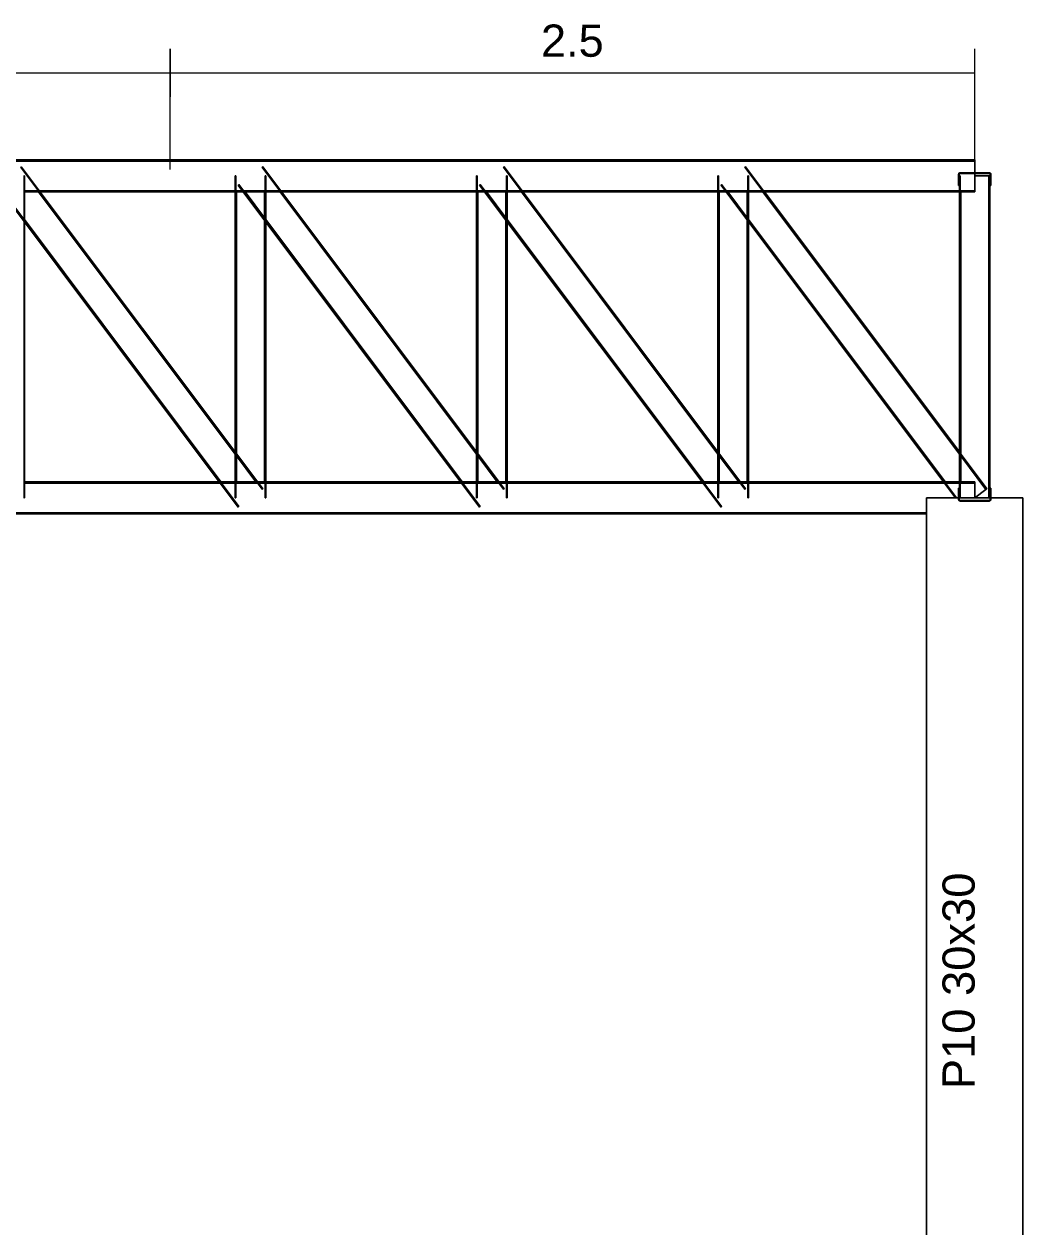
# Model space of a CAD drawing. Header units: millimetres. Extents: x 0 to 123, y 0 to 42.
# Drawn here: x 19.407 to 22.511, y 15.663 to 19.399 of the extents above; entities that cross this region are included whole.
import ezdxf
from ezdxf.enums import TextEntityAlignment as Align

# ---------------------------------------------------------------- set-up
doc = ezdxf.new("R2010")
doc.units = ezdxf.units.MM
for name, color, linetype, lineweight in [('BARRAS_DE_ACO', 7, 'Continuous', 0), ('BARRAS_DE_CONCRETO', 7, 'Continuous', 0), ('COTAS', 13, 'Continuous', 0), ('REFERENCIA_DAS_BARRAS', 2, 'Continuous', 0)]:
    doc.layers.add(name, color=color, linetype=linetype, lineweight=lineweight)
doc.styles.add('CYPETXT', font='arial.ttf', dxfattribs={"height": 0.2})

msp = doc.modelspace()

# ---------------------------------------------------------------- linework, layer by layer
at = {"layer": 'BARRAS_DE_ACO'}
for p, q in [((7.36097, 18.97752), (22.36097, 18.97752)), ((20.14737, 17.95482), (19.39737, 18.95482)), ((19.39897, 18.95602), (20.14897, 17.95602)), ((20.14737, 18.95482), (20.14897, 18.95602)), ((20.89737, 17.95482), (20.14737, 18.95482)), ((20.14737, 18.95482), (20.20235, 18.88152)), ((20.14897, 18.95602), (20.89897, 17.95602)), ((20.89737, 18.95482), (20.89897, 18.95602)), ((21.64737, 17.95482), (20.89737, 18.95482)), ((20.89897, 18.95602), (21.64897, 17.95602)), ((21.64737, 18.95482), (21.64897, 18.95602)), ((22.39737, 17.95482), (21.64737, 18.95482)), ((21.64737, 18.95482), (21.70509, 18.87786)), ((21.64897, 18.95602), (22.39897, 17.95602)), ((22.36097, 18.97752), (22.36097, 18.97722)), ((22.36097, 18.97722), (22.36097, 18.97635)), ((22.36097, 18.97635), (22.36097, 18.97505)), ((22.36097, 18.97505), (22.36097, 18.97537)), ((22.36097, 18.97505), (22.36097, 18.97352)), ((22.36097, 18.97352), (22.36097, 18.9373)), ((19.40647, 18.92752), (19.40847, 18.92752)), ((19.40847, 18.92752), (19.40847, 17.92752)), ((20.06347, 17.92752), (20.06347, 18.92752)), ((20.06347, 18.92752), (20.06547, 18.92752)), ((20.06547, 18.92752), (20.06547, 17.92752)), ((20.15647, 17.92752), (20.15647, 18.92752)), ((20.15647, 18.92752), (20.15847, 18.92752)), ((20.15847, 18.92752), (20.15847, 17.92752)), ((20.81347, 17.92752), (20.81347, 18.92752)), ((20.81347, 18.92752), (20.81547, 18.92752)), ((20.81547, 18.92752), (20.81547, 17.92752)), ((20.90647, 17.92752), (20.90647, 18.92752)), ((20.90647, 18.92752), (20.90847, 18.92752)), ((20.90847, 18.92752), (20.90847, 17.92752)), ((21.56347, 17.92752), (21.56347, 18.92752)), ((21.56347, 18.92752), (21.56547, 18.92752)), ((21.56547, 18.92752), (21.56547, 17.92752)), ((21.65647, 17.92752), (21.65647, 18.92752)), ((21.65647, 18.92752), (21.65847, 18.92752)), ((21.65847, 18.92752), (21.65847, 17.92752)), ((22.31097, 18.9333), (22.31128, 18.93483)), ((22.31128, 18.93483), (22.31097, 18.9333)), ((22.31097, 18.8973), (22.31097, 18.9333)), ((22.31128, 18.93483), (22.31214, 18.93613)), ((22.31214, 18.93613), (22.31128, 18.93483)), ((22.31214, 18.93613), (22.31344, 18.937)), ((22.31344, 18.937), (22.31214, 18.93613)), ((22.31313, 18.93407), (22.31297, 18.9333)), ((22.31297, 18.9333), (22.31297, 18.8973)), ((22.31297, 18.8973), (22.31297, 18.9333)), ((22.31356, 18.93472), (22.31313, 18.93407)), ((22.31313, 18.93407), (22.31356, 18.93472)), ((22.31344, 18.937), (22.31497, 18.9373)), ((22.31497, 18.9373), (22.31344, 18.937)), ((22.31344, 18.937), (22.31497, 18.9373)), ((22.31347, 17.92752), (22.31347, 18.92752)), ((22.31347, 18.92752), (22.31547, 18.92752)), ((22.31421, 18.93515), (22.31356, 18.93472)), ((22.31356, 18.93472), (22.31421, 18.93515)), ((22.31497, 18.9353), (22.31421, 18.93515)), ((22.31421, 18.93515), (22.31497, 18.9353)), ((22.31497, 18.9373), (22.40697, 18.9373)), ((22.40697, 18.9373), (22.31497, 18.9373)), ((22.40697, 18.9353), (22.31497, 18.9353)), ((22.31547, 18.92752), (22.31547, 17.92752)), ((22.40697, 18.9373), (22.36097, 18.9373)), ((22.36097, 18.9373), (22.40697, 18.9373)), ((22.36097, 18.88152), (22.36097, 18.9353)), ((22.36097, 18.9353), (22.36097, 18.88152)), ((22.36097, 18.88152), (22.36097, 18.9353)), ((22.40447, 18.92752), (22.36097, 18.92752)), ((22.36097, 18.92752), (22.40447, 18.92752)), ((22.36097, 18.92752), (22.40447, 18.92752)), ((22.36097, 18.92752), (22.40447, 18.92752)), ((22.36097, 18.92752), (22.40447, 18.92752)), ((22.36097, 18.92752), (22.40447, 18.92752)), ((22.40647, 17.92752), (22.40647, 18.92752)), ((22.4085, 18.937), (22.40697, 18.9373)), ((22.40697, 18.9373), (22.4085, 18.937)), ((22.40774, 18.93515), (22.40697, 18.9353)), ((22.40697, 18.9353), (22.40774, 18.93515)), ((22.40839, 18.93472), (22.40774, 18.93515)), ((22.40847, 18.92752), (22.40817, 18.92752)), ((22.40882, 18.93407), (22.40839, 18.93472)), ((22.40847, 17.92752), (22.40847, 18.92752)), ((22.4098, 18.93613), (22.4085, 18.937)), ((22.4085, 18.937), (22.4098, 18.93613)), ((22.40897, 18.9333), (22.40882, 18.93407)), ((22.40882, 18.93407), (22.40897, 18.9333)), ((22.40897, 18.8973), (22.40897, 18.9333)), ((22.41067, 18.93483), (22.4098, 18.93613)), ((22.4098, 18.93613), (22.41067, 18.93483)), ((22.41067, 18.93483), (22.41097, 18.9333)), ((22.41097, 18.8973), (22.41097, 18.9333)), ((20.07297, 17.89902), (19.32297, 18.89902)), ((19.32457, 18.90022), (20.07457, 17.90022)), ((19.40847, 18.88152), (19.45235, 18.88152)), ((19.45235, 18.88152), (19.40847, 18.88152)), ((19.40847, 18.87999), (19.4535, 18.87999)), ((19.4535, 18.87999), (19.40847, 18.87999)), ((19.40847, 18.87869), (19.45447, 18.87869)), ((19.45447, 18.87869), (19.40847, 18.87869)), ((19.40847, 18.87782), (19.45512, 18.87782)), ((19.45512, 18.87782), (19.40847, 18.87782)), ((19.40847, 18.87752), (19.45535, 18.87752)), ((19.45535, 18.87752), (19.40847, 18.87752)), ((20.06347, 18.06335), (19.45285, 18.87752)), ((19.45285, 18.87752), (20.06347, 18.06335)), ((19.4535, 18.87999), (19.45447, 18.87869)), ((20.06347, 18.06463), (19.4538, 18.87752)), ((19.4538, 18.87752), (20.06347, 18.06463)), ((20.06347, 18.06571), (19.45462, 18.87752)), ((19.45462, 18.87752), (20.06347, 18.06571)), ((19.45485, 18.88152), (20.06347, 18.88152)), ((20.06347, 18.88152), (19.45485, 18.88152)), ((20.06347, 18.06643), (19.45516, 18.87752)), ((19.45516, 18.87752), (20.06347, 18.06643)), ((19.4553, 18.87758), (19.45535, 18.87752)), ((19.456, 18.87999), (20.06347, 18.87999)), ((20.06347, 18.87999), (19.456, 18.87999)), ((19.45697, 18.87869), (20.06347, 18.87869)), ((20.06347, 18.87869), (19.45697, 18.87869)), ((19.45762, 18.87782), (20.06347, 18.87782)), ((20.06347, 18.87782), (19.45762, 18.87782)), ((19.45785, 18.87752), (20.06347, 18.87752)), ((20.06347, 18.87752), (19.45785, 18.87752)), ((20.06347, 18.07002), (19.45785, 18.87752)), ((20.06547, 18.88152), (20.0861, 18.88152)), ((20.0861, 18.88152), (20.06547, 18.88152)), ((20.06547, 18.87999), (20.08725, 18.87999)), ((20.08725, 18.87999), (20.06547, 18.87999)), ((20.06547, 18.87869), (20.08822, 18.87869)), ((20.08822, 18.87869), (20.06547, 18.87869)), ((20.06547, 18.87782), (20.08887, 18.87782)), ((20.08887, 18.87782), (20.06547, 18.87782)), ((20.06547, 18.87752), (20.0891, 18.87752)), ((20.0891, 18.87752), (20.06547, 18.87752)), ((20.06563, 18.06715), (20.06563, 18.87752)), ((20.06563, 18.87752), (20.06563, 18.06715)), ((20.06606, 18.06657), (20.06606, 18.87752)), ((20.06606, 18.87752), (20.06606, 18.06657)), ((20.06671, 18.06571), (20.06671, 18.87752)), ((20.06671, 18.87752), (20.06671, 18.06571)), ((20.06747, 18.06469), (20.06747, 18.87752)), ((20.06747, 18.87752), (20.06747, 18.06469)), ((20.07297, 18.89902), (20.07457, 18.90022)), ((20.82297, 17.89902), (20.07297, 18.89902)), ((20.07297, 18.89902), (20.07559, 18.89554)), ((20.07457, 18.90022), (20.82457, 17.90022)), ((20.0886, 18.88152), (20.15647, 18.88152)), ((20.15647, 18.88152), (20.0886, 18.88152)), ((20.08906, 18.87757), (20.0891, 18.87752)), ((20.08975, 18.87999), (20.15647, 18.87999)), ((20.15647, 18.87999), (20.08975, 18.87999)), ((20.09072, 18.87869), (20.15647, 18.87869)), ((20.15647, 18.87869), (20.09072, 18.87869)), ((20.09137, 18.87782), (20.15647, 18.87782)), ((20.15647, 18.87782), (20.09137, 18.87782)), ((20.0916, 18.87752), (20.15647, 18.87752)), ((20.15647, 18.87752), (20.0916, 18.87752)), ((20.15632, 18.79148), (20.09179, 18.87752)), ((20.09179, 18.87752), (20.15632, 18.79148)), ((20.15589, 18.79278), (20.09233, 18.87752)), ((20.09233, 18.87752), (20.15589, 18.79278)), ((20.15524, 18.79472), (20.09314, 18.87752)), ((20.09314, 18.87752), (20.15524, 18.79472)), ((20.15447, 18.79702), (20.0941, 18.87752)), ((20.0941, 18.87752), (20.15447, 18.79702)), ((20.15447, 18.79702), (20.15447, 18.87752)), ((20.15447, 18.87752), (20.15447, 18.79702)), ((20.15524, 18.79472), (20.15524, 18.87752)), ((20.15524, 18.87752), (20.15524, 18.79472)), ((20.15589, 18.79278), (20.15589, 18.87752)), ((20.15589, 18.87752), (20.15589, 18.79278)), ((20.15632, 18.79148), (20.15632, 18.87752)), ((20.15632, 18.87752), (20.15632, 18.79148)), ((20.15847, 18.88152), (20.20235, 18.88152)), ((20.20235, 18.88152), (20.15847, 18.88152)), ((20.15847, 18.87999), (20.2035, 18.87999)), ((20.2035, 18.87999), (20.15847, 18.87999)), ((20.15847, 18.87869), (20.20447, 18.87869)), ((20.20447, 18.87869), (20.15847, 18.87869)), ((20.15847, 18.87782), (20.20512, 18.87782)), ((20.20512, 18.87782), (20.15847, 18.87782)), ((20.15847, 18.87752), (20.20535, 18.87752)), ((20.20535, 18.87752), (20.15847, 18.87752)), ((20.81347, 18.06335), (20.20285, 18.87752)), ((20.20285, 18.87752), (20.81347, 18.06335)), ((20.81347, 18.06463), (20.2038, 18.87752)), ((20.2038, 18.87752), (20.81347, 18.06463)), ((20.20433, 18.87888), (20.20447, 18.87869)), ((20.81347, 18.06571), (20.20462, 18.87752)), ((20.20462, 18.87752), (20.81347, 18.06571)), ((20.20485, 18.88152), (20.81347, 18.88152)), ((20.81347, 18.88152), (20.20485, 18.88152)), ((20.20503, 18.87795), (20.20532, 18.87756)), ((20.81347, 18.06643), (20.20516, 18.87752)), ((20.20516, 18.87752), (20.81347, 18.06643)), ((20.206, 18.87999), (20.81347, 18.87999)), ((20.81347, 18.87999), (20.206, 18.87999)), ((20.20697, 18.87869), (20.81347, 18.87869)), ((20.81347, 18.87869), (20.20697, 18.87869)), ((20.20762, 18.87782), (20.81347, 18.87782)), ((20.81347, 18.87782), (20.20762, 18.87782)), ((20.20785, 18.87752), (20.81347, 18.87752)), ((20.81347, 18.87752), (20.20785, 18.87752)), ((20.81347, 18.07002), (20.20785, 18.87752)), ((20.20785, 18.87752), (20.81347, 18.07002)), ((20.81547, 18.88152), (20.8361, 18.88152)), ((20.8361, 18.88152), (20.81547, 18.88152)), ((20.81547, 18.87999), (20.83725, 18.87999)), ((20.83725, 18.87999), (20.81547, 18.87999)), ((20.81547, 18.87869), (20.83822, 18.87869)), ((20.83822, 18.87869), (20.81547, 18.87869)), ((20.81547, 18.87782), (20.83887, 18.87782)), ((20.83887, 18.87782), (20.81547, 18.87782)), ((20.81547, 18.87752), (20.8391, 18.87752)), ((20.8391, 18.87752), (20.81547, 18.87752)), ((20.81563, 18.06715), (20.81563, 18.87752)), ((20.81563, 18.87752), (20.81563, 18.06715)), ((20.81606, 18.06657), (20.81606, 18.87752)), ((20.81606, 18.87752), (20.81606, 18.06657)), ((20.81671, 18.06571), (20.81671, 18.87752)), ((20.81671, 18.87752), (20.81671, 18.06571)), ((20.81747, 18.06469), (20.81747, 18.87752)), ((20.81747, 18.87752), (20.81747, 18.06469)), ((20.82297, 18.89902), (20.82457, 18.90022)), ((21.57297, 17.89902), (20.82297, 18.89902)), ((20.82297, 18.89902), (20.82905, 18.89092)), ((20.82457, 18.90022), (21.57457, 17.90022)), ((20.83822, 18.87869), (20.8388, 18.87791)), ((20.8386, 18.88152), (20.90647, 18.88152)), ((20.90647, 18.88152), (20.8386, 18.88152)), ((20.83887, 18.87782), (20.83907, 18.87755)), ((20.8391, 18.87752), (20.90632, 18.78789)), ((20.8391, 18.87752), (20.90632, 18.78789)), ((20.83975, 18.87999), (20.90647, 18.87999)), ((20.90647, 18.87999), (20.83975, 18.87999)), ((20.84072, 18.87869), (20.90647, 18.87869)), ((20.90647, 18.87869), (20.84072, 18.87869)), ((20.84137, 18.87782), (20.90647, 18.87782)), ((20.90647, 18.87782), (20.84137, 18.87782)), ((20.8416, 18.87752), (20.90647, 18.87752)), ((20.90647, 18.87752), (20.8416, 18.87752)), ((20.90632, 18.79148), (20.84179, 18.87752)), ((20.84179, 18.87752), (20.90632, 18.79148)), ((20.90589, 18.79278), (20.84233, 18.87752)), ((20.84233, 18.87752), (20.90589, 18.79278)), ((20.90524, 18.79472), (20.84314, 18.87752)), ((20.84314, 18.87752), (20.90524, 18.79472)), ((20.90447, 18.79702), (20.8441, 18.87752)), ((20.8441, 18.87752), (20.90447, 18.79702)), ((20.90447, 18.79702), (20.90447, 18.87752)), ((20.90447, 18.87752), (20.90447, 18.79702)), ((20.90524, 18.79472), (20.90524, 18.87752)), ((20.90524, 18.87752), (20.90524, 18.79472)), ((20.90589, 18.79278), (20.90589, 18.87752)), ((20.90589, 18.87752), (20.90589, 18.79278)), ((20.90632, 18.79148), (20.90632, 18.87752)), ((20.90632, 18.87752), (20.90632, 18.79148)), ((20.90847, 18.88152), (20.95235, 18.88152)), ((20.95235, 18.88152), (20.90847, 18.88152)), ((20.90847, 18.87999), (20.9535, 18.87999)), ((20.9535, 18.87999), (20.90847, 18.87999)), ((20.90847, 18.87869), (20.95447, 18.87869)), ((20.95447, 18.87869), (20.90847, 18.87869)), ((20.90847, 18.87782), (20.95512, 18.87782)), ((20.95512, 18.87782), (20.90847, 18.87782)), ((20.90847, 18.87752), (20.95535, 18.87752)), ((20.95535, 18.87752), (20.90847, 18.87752)), ((20.94584, 18.8902), (20.95235, 18.88152)), ((21.56347, 18.06335), (20.95285, 18.87752)), ((20.95285, 18.87752), (21.56347, 18.06335)), ((21.56347, 18.06463), (20.9538, 18.87752)), ((20.9538, 18.87752), (21.56347, 18.06463)), ((20.95438, 18.87881), (20.95447, 18.87869)), ((21.56347, 18.06571), (20.95462, 18.87752)), ((20.95462, 18.87752), (21.56347, 18.06571)), ((20.95485, 18.88152), (21.56347, 18.88152)), ((21.56347, 18.88152), (20.95485, 18.88152)), ((21.56347, 18.06643), (20.95516, 18.87752)), ((20.95516, 18.87752), (21.56347, 18.06643)), ((20.956, 18.87999), (21.56347, 18.87999)), ((21.56347, 18.87999), (20.956, 18.87999)), ((20.95697, 18.87869), (21.56347, 18.87869)), ((21.56347, 18.87869), (20.95697, 18.87869)), ((20.95762, 18.87782), (21.56347, 18.87782)), ((21.56347, 18.87782), (20.95762, 18.87782)), ((20.95785, 18.87752), (21.56347, 18.87752)), ((21.56347, 18.87752), (20.95785, 18.87752)), ((21.56547, 18.88152), (21.5861, 18.88152)), ((21.5861, 18.88152), (21.56547, 18.88152)), ((21.56547, 18.87999), (21.58725, 18.87999)), ((21.58725, 18.87999), (21.56547, 18.87999)), ((21.56547, 18.87869), (21.58822, 18.87869)), ((21.58822, 18.87869), (21.56547, 18.87869)), ((21.56547, 18.87782), (21.58887, 18.87782)), ((21.58887, 18.87782), (21.56547, 18.87782)), ((21.56547, 18.87752), (21.5891, 18.87752)), ((21.5891, 18.87752), (21.56547, 18.87752)), ((21.56563, 18.06715), (21.56563, 18.87752)), ((21.56563, 18.87752), (21.56563, 18.06715)), ((21.56606, 18.06657), (21.56606, 18.87752)), ((21.56606, 18.87752), (21.56606, 18.06657)), ((21.56671, 18.06571), (21.56671, 18.87752)), ((21.56671, 18.87752), (21.56671, 18.06571)), ((21.56747, 18.06469), (21.56747, 18.87752)), ((21.56747, 18.87752), (21.56747, 18.06469)), ((21.57297, 18.89902), (21.57457, 18.90022)), ((22.3016, 17.92752), (21.57297, 18.89902)), ((21.57457, 18.90022), (22.3041, 17.92752)), ((21.58252, 18.88629), (21.5861, 18.88152)), ((21.58725, 18.87999), (21.58817, 18.87876)), ((21.5886, 18.88152), (21.65647, 18.88152)), ((21.65647, 18.88152), (21.5886, 18.88152)), ((21.58887, 18.87782), (21.58909, 18.87754)), ((21.5891, 18.87752), (21.65632, 18.78789)), ((21.5891, 18.87752), (21.65632, 18.78789)), ((21.58975, 18.87999), (21.65647, 18.87999)), ((21.65647, 18.87999), (21.58975, 18.87999)), ((21.59072, 18.87869), (21.65647, 18.87869)), ((21.65647, 18.87869), (21.59072, 18.87869)), ((21.59137, 18.87782), (21.65647, 18.87782)), ((21.65647, 18.87782), (21.59137, 18.87782)), ((21.5916, 18.87752), (21.65647, 18.87752)), ((21.65647, 18.87752), (21.5916, 18.87752)), ((21.65632, 18.79148), (21.59179, 18.87752)), ((21.59179, 18.87752), (21.65632, 18.79148)), ((21.65589, 18.79278), (21.59233, 18.87752)), ((21.59233, 18.87752), (21.65589, 18.79278)), ((21.65524, 18.79472), (21.59314, 18.87752)), ((21.59314, 18.87752), (21.65524, 18.79472)), ((21.65447, 18.79702), (21.5941, 18.87752)), ((21.5941, 18.87752), (21.65447, 18.79702)), ((21.65447, 18.79702), (21.65447, 18.87752)), ((21.65447, 18.87752), (21.65447, 18.79702)), ((21.65524, 18.79472), (21.65524, 18.87752)), ((21.65524, 18.87752), (21.65524, 18.79472)), ((21.65589, 18.79278), (21.65589, 18.87752)), ((21.65589, 18.87752), (21.65589, 18.79278)), ((21.65632, 18.79148), (21.65632, 18.87752)), ((21.65632, 18.87752), (21.65632, 18.79148)), ((21.65847, 18.88152), (21.70235, 18.88152)), ((21.70235, 18.88152), (21.65847, 18.88152)), ((21.65847, 18.87999), (21.7035, 18.87999)), ((21.7035, 18.87999), (21.65847, 18.87999)), ((21.65847, 18.87869), (21.70447, 18.87869)), ((21.70447, 18.87869), (21.65847, 18.87869)), ((21.65847, 18.87782), (21.70512, 18.87782)), ((21.70512, 18.87782), (21.65847, 18.87782)), ((21.65847, 18.87752), (21.70535, 18.87752)), ((21.70535, 18.87752), (21.65847, 18.87752)), ((22.31347, 18.06335), (21.70285, 18.87752)), ((21.70285, 18.87752), (22.31347, 18.06335)), ((22.31347, 18.06463), (21.7038, 18.87752)), ((21.7038, 18.87752), (22.31347, 18.06463)), ((22.31347, 18.06571), (21.70462, 18.87752)), ((21.70462, 18.87752), (22.31347, 18.06571)), ((21.70485, 18.88152), (22.31347, 18.88152)), ((22.31347, 18.88152), (21.70485, 18.88152)), ((21.70512, 18.87782), (22.31347, 18.06669)), ((22.31347, 18.06643), (21.70516, 18.87752)), ((21.70516, 18.87752), (22.31347, 18.06643)), ((22.31347, 18.06669), (21.70535, 18.87752)), ((21.70535, 18.87752), (22.31347, 18.06669)), ((21.706, 18.87999), (22.31347, 18.87999)), ((22.31347, 18.87999), (21.706, 18.87999)), ((21.70697, 18.87869), (22.31347, 18.87869)), ((22.31347, 18.87869), (21.70697, 18.87869)), ((21.70762, 18.87782), (22.31347, 18.87782)), ((22.31347, 18.87782), (21.70762, 18.87782)), ((21.70785, 18.87752), (22.31347, 18.87752)), ((22.31347, 18.87752), (21.70785, 18.87752)), ((22.31347, 18.07002), (21.70785, 18.87752)), ((21.70785, 18.87752), (22.31347, 18.07002)), ((22.31297, 18.8973), (22.31097, 18.8973)), ((22.31547, 18.87752), (22.31547, 18.06735)), ((22.31547, 18.06735), (22.31547, 18.87752)), ((22.36097, 18.87752), (22.31547, 18.87752)), ((22.31547, 18.06735), (22.31547, 18.87752)), ((22.31563, 18.06715), (22.31563, 18.87752)), ((22.31563, 18.87752), (22.31563, 18.06715)), ((22.31606, 18.06657), (22.31606, 18.87752)), ((22.31606, 18.87752), (22.31606, 18.06657)), ((22.31671, 18.06571), (22.31671, 18.87752)), ((22.31671, 18.87752), (22.31671, 18.06571)), ((22.31747, 18.06469), (22.31747, 18.87752)), ((22.31747, 18.87752), (22.31747, 18.06469)), ((22.36097, 18.88152), (22.36097, 18.87999)), ((22.36097, 18.88011), (22.36097, 18.88075)), ((22.36097, 18.87999), (22.36097, 18.88011)), ((22.36097, 18.87999), (22.36097, 18.88011)), ((22.36097, 18.87999), (22.36097, 18.87869)), ((22.36097, 18.87869), (22.36097, 18.87952)), ((22.36097, 18.87869), (22.36097, 18.87905)), ((22.36097, 18.87869), (22.36097, 18.87782)), ((22.36097, 18.87782), (22.36097, 18.87752)), ((22.41097, 18.8973), (22.40897, 18.8973)), ((20.0191, 17.97752), (19.40847, 18.79169)), ((19.40847, 18.79169), (20.0191, 17.97752)), ((20.15531, 18.79452), (20.15524, 18.79472)), ((20.1558, 18.79304), (20.15531, 18.79452)), ((20.1558, 18.79304), (20.15589, 18.79278)), ((20.15593, 18.79264), (20.15589, 18.79278)), ((20.15626, 18.79165), (20.15593, 18.79264)), ((20.15626, 18.79165), (20.15632, 18.79148)), ((20.15634, 18.79143), (20.15632, 18.79148)), ((20.15645, 18.79108), (20.15634, 18.79143)), ((20.15645, 18.79108), (20.15647, 18.79102)), ((20.15645, 18.79105), (20.15647, 18.79102)), ((20.15645, 18.79105), (20.15647, 18.79102)), ((20.7691, 17.97752), (20.15847, 18.79169)), ((20.15847, 18.79169), (20.7691, 17.97752)), ((20.90531, 18.79452), (20.90524, 18.79472)), ((20.9058, 18.79304), (20.90531, 18.79452)), ((20.9058, 18.79304), (20.90589, 18.79278)), ((20.90593, 18.79264), (20.90589, 18.79278)), ((20.90626, 18.79165), (20.90593, 18.79264)), ((20.90626, 18.79165), (20.90632, 18.79148)), ((20.90634, 18.79143), (20.90632, 18.79148)), ((20.90645, 18.79108), (20.90634, 18.79143)), ((20.90645, 18.79108), (20.90647, 18.79102)), ((20.90645, 18.79105), (20.90647, 18.79102)), ((20.90647, 18.79102), (20.90645, 18.79105)), ((20.90645, 18.79105), (20.90647, 18.79102)), ((21.5191, 17.97752), (20.90847, 18.79169)), ((20.90847, 18.79169), (21.5191, 17.97752)), ((21.65531, 18.79452), (21.65524, 18.79472)), ((21.6558, 18.79304), (21.65531, 18.79452)), ((21.6558, 18.79304), (21.65589, 18.79278)), ((21.65593, 18.79264), (21.65589, 18.79278)), ((21.65626, 18.79165), (21.65593, 18.79264)), ((21.65626, 18.79165), (21.65632, 18.79148)), ((21.65634, 18.79143), (21.65632, 18.79148)), ((21.65645, 18.79108), (21.65634, 18.79143)), ((21.65645, 18.79108), (21.65647, 18.79102)), ((21.65647, 18.79102), (21.65645, 18.79105)), ((22.2691, 17.97752), (21.65847, 18.79169)), ((21.65847, 18.79169), (22.2691, 17.97752)), ((20.01814, 17.97752), (19.40847, 18.79041)), ((19.40847, 18.79041), (20.01814, 17.97752)), ((20.01733, 17.97752), (19.40847, 18.78933)), ((19.40847, 18.78933), (20.01733, 17.97752)), ((20.01679, 17.97752), (19.40847, 18.78861)), ((19.40847, 18.78861), (20.01679, 17.97752)), ((19.40847, 18.78502), (20.0141, 17.97752)), ((19.40847, 18.78502), (20.0141, 17.97752)), ((20.15447, 17.97752), (20.15447, 18.79035)), ((20.15447, 18.79035), (20.15447, 17.97752)), ((20.15524, 17.97752), (20.15524, 18.78933)), ((20.15524, 18.78933), (20.15524, 17.97752)), ((20.15589, 17.97752), (20.15589, 18.78847)), ((20.15589, 18.78847), (20.15589, 17.97752)), ((20.15632, 17.97752), (20.15632, 18.78789)), ((20.15632, 18.78789), (20.15632, 17.97752)), ((20.15632, 18.78789), (20.15647, 18.78769)), ((20.15632, 18.78789), (20.15647, 18.78769)), ((20.76814, 17.97752), (20.15847, 18.79041)), ((20.15847, 18.79041), (20.76814, 17.97752)), ((20.76733, 17.97752), (20.15847, 18.78933)), ((20.15847, 18.78933), (20.76733, 17.97752)), ((20.76679, 17.97752), (20.15847, 18.78861)), ((20.15847, 18.78861), (20.76679, 17.97752)), ((20.15847, 18.78502), (20.7641, 17.97752)), ((20.15847, 18.78502), (20.7641, 17.97752)), ((20.90447, 17.97752), (20.90447, 18.79035)), ((20.90447, 18.79035), (20.90447, 17.97752)), ((20.90524, 17.97752), (20.90524, 18.78933)), ((20.90524, 18.78933), (20.90524, 17.97752)), ((20.90589, 17.97752), (20.90589, 18.78847)), ((20.90589, 18.78847), (20.90589, 17.97752)), ((20.90632, 17.97752), (20.90632, 18.78789)), ((20.90632, 18.78789), (20.90632, 17.97752)), ((20.90645, 18.78772), (20.90647, 18.78769)), ((20.90645, 18.78772), (20.90647, 18.78769)), ((21.51814, 17.97752), (20.90847, 18.79041)), ((20.90847, 18.79041), (21.51814, 17.97752)), ((21.51733, 17.97752), (20.90847, 18.78933)), ((20.90847, 18.78933), (21.51733, 17.97752)), ((21.51679, 17.97752), (20.90847, 18.78861)), ((20.90847, 18.78861), (21.51679, 17.97752)), ((20.90847, 18.78502), (21.5141, 17.97752)), ((20.90847, 18.78502), (21.5141, 17.97752)), ((21.65447, 17.97752), (21.65447, 18.79035)), ((21.65447, 18.79035), (21.65447, 17.97752)), ((21.65524, 17.97752), (21.65524, 18.78933)), ((21.65524, 18.78933), (21.65524, 17.97752)), ((21.65589, 17.97752), (21.65589, 18.78847)), ((21.65589, 18.78847), (21.65589, 17.97752)), ((21.65632, 17.97752), (21.65632, 18.78789)), ((21.65632, 18.78789), (21.65632, 17.97752)), ((21.65645, 18.78772), (21.65647, 18.78769)), ((21.65645, 18.78772), (21.65647, 18.78769)), ((22.26814, 17.97752), (21.65847, 18.79041)), ((21.65847, 18.79041), (22.26814, 17.97752)), ((22.26733, 17.97752), (21.65847, 18.78933)), ((21.65847, 18.78933), (22.26733, 17.97752)), ((22.26679, 17.97752), (21.65847, 18.78861)), ((21.65847, 18.78861), (22.26679, 17.97752)), ((21.65847, 18.78502), (22.2641, 17.97752)), ((21.65847, 18.78502), (22.2641, 17.97752)), ((20.06563, 18.06715), (20.06547, 18.06735)), ((20.06549, 18.06399), (20.06547, 18.06402)), ((20.06547, 18.06402), (20.06549, 18.06399)), ((20.06549, 18.06732), (20.06563, 18.06715)), ((20.06561, 18.06361), (20.06563, 18.06356)), ((20.13016, 17.97752), (20.06563, 18.06356)), ((20.06563, 18.06356), (20.13016, 17.97752)), ((20.06563, 17.97752), (20.06563, 18.06356)), ((20.06563, 18.06356), (20.06563, 17.97752)), ((20.06601, 18.0624), (20.06606, 18.06226)), ((20.12962, 17.97752), (20.06606, 18.06226)), ((20.06606, 18.06226), (20.12962, 17.97752)), ((20.06606, 17.97752), (20.06606, 18.06226)), ((20.06606, 18.06226), (20.06606, 17.97752)), ((20.06664, 18.06052), (20.06671, 18.06032)), ((20.1288, 17.97752), (20.06671, 18.06032)), ((20.06671, 18.06032), (20.1288, 17.97752)), ((20.06671, 17.97752), (20.06671, 18.06032)), ((20.06671, 18.06032), (20.06671, 17.97752)), ((20.12785, 17.97752), (20.06747, 18.05802)), ((20.06747, 18.05802), (20.12785, 17.97752)), ((20.06747, 17.97752), (20.06747, 18.05802)), ((20.06747, 18.05802), (20.06747, 17.97752)), ((20.81549, 18.06732), (20.81547, 18.06735)), ((20.81547, 18.06735), (20.81549, 18.06732)), ((20.81549, 18.06399), (20.81547, 18.06402)), ((20.81561, 18.06361), (20.81563, 18.06356)), ((20.88285, 17.97752), (20.81563, 18.06715)), ((20.81563, 18.06715), (20.88305, 17.97725)), ((20.88016, 17.97752), (20.81563, 18.06356)), ((20.81563, 18.06356), (20.88016, 17.97752)), ((20.81563, 17.97752), (20.81563, 18.06356)), ((20.81563, 18.06356), (20.81563, 17.97752)), ((20.81601, 18.0624), (20.81606, 18.06226)), ((20.87962, 17.97752), (20.81606, 18.06226)), ((20.81606, 18.06226), (20.87962, 17.97752)), ((20.81606, 17.97752), (20.81606, 18.06226)), ((20.81606, 18.06226), (20.81606, 17.97752)), ((20.81664, 18.06052), (20.81671, 18.06032)), ((20.8788, 17.97752), (20.81671, 18.06032)), ((20.81671, 18.06032), (20.8788, 17.97752)), ((20.81671, 17.97752), (20.81671, 18.06032)), ((20.81671, 18.06032), (20.81671, 17.97752)), ((20.87785, 17.97752), (20.81747, 18.05802)), ((20.81747, 18.05802), (20.87785, 17.97752)), ((20.81747, 17.97752), (20.81747, 18.05802)), ((20.81747, 18.05802), (20.81747, 17.97752)), ((21.56549, 18.06732), (21.56547, 18.06735)), ((21.56547, 18.06735), (21.56549, 18.06732)), ((21.56547, 18.06402), (21.56549, 18.06399)), ((21.56561, 18.06361), (21.56563, 18.06356)), ((21.63285, 17.97752), (21.56563, 18.06715)), ((21.63016, 17.97752), (21.56563, 18.06356)), ((21.56563, 18.06356), (21.63016, 17.97752)), ((21.56563, 17.97752), (21.56563, 18.06356)), ((21.56563, 18.06356), (21.56563, 17.97752)), ((21.56601, 18.0624), (21.56606, 18.06226)), ((21.62962, 17.97752), (21.56606, 18.06226)), ((21.56606, 18.06226), (21.62962, 17.97752)), ((21.56606, 17.97752), (21.56606, 18.06226)), ((21.56606, 18.06226), (21.56606, 17.97752)), ((21.56664, 18.06052), (21.56671, 18.06032)), ((21.6288, 17.97752), (21.56671, 18.06032)), ((21.56671, 18.06032), (21.6288, 17.97752)), ((21.56671, 17.97752), (21.56671, 18.06032)), ((21.56671, 18.06032), (21.56671, 17.97752)), ((21.62785, 17.97752), (21.56747, 18.05802)), ((21.56747, 18.05802), (21.62785, 17.97752)), ((21.56747, 17.97752), (21.56747, 18.05802)), ((21.56747, 18.05802), (21.56747, 17.97752)), ((22.31549, 18.06732), (22.31547, 18.06735)), ((22.31547, 18.06735), (22.31549, 18.06732)), ((22.31547, 18.06402), (22.31547, 17.97752)), ((22.31547, 17.97752), (22.31547, 18.06402)), ((22.31549, 18.06399), (22.31547, 18.06402)), ((22.31547, 18.06402), (22.31549, 18.06399)), ((22.31547, 18.06402), (22.31549, 18.06399)), ((22.31549, 18.06396), (22.31547, 18.06402)), ((22.39897, 17.95602), (22.31563, 18.06715)), ((22.31563, 18.06382), (22.39737, 17.95482)), ((22.31563, 17.97752), (22.31563, 18.06356)), ((22.31563, 18.06356), (22.31563, 17.97752)), ((22.31563, 18.06356), (22.39725, 17.95473)), ((22.31568, 18.06339), (22.31563, 18.06356)), ((22.31606, 17.97752), (22.31606, 18.06226)), ((22.31606, 18.06226), (22.31606, 17.97752)), ((22.31606, 18.06226), (22.3969, 17.95447)), ((22.31615, 18.062), (22.31606, 18.06226)), ((22.31671, 17.97752), (22.31671, 18.06032)), ((22.31671, 18.06032), (22.31671, 17.97752)), ((22.31671, 18.06032), (22.39639, 17.95408)), ((22.31747, 17.97752), (22.31747, 18.05802)), ((22.31747, 18.05802), (22.31747, 17.97752)), ((22.31747, 18.05802), (22.39577, 17.95362)), ((19.40847, 17.97752), (20.0141, 17.97752)), ((20.0141, 17.97752), (19.40847, 17.97752)), ((19.40847, 17.97722), (20.01433, 17.97722)), ((20.01433, 17.97722), (19.40847, 17.97722)), ((19.40847, 17.97635), (20.01498, 17.97635)), ((20.01498, 17.97635), (19.40847, 17.97635)), ((19.40847, 17.97505), (20.01595, 17.97505)), ((20.01595, 17.97505), (19.40847, 17.97505)), ((19.40847, 17.97352), (20.0171, 17.97352)), ((20.0171, 17.97352), (19.40847, 17.97352)), ((20.0166, 17.97752), (20.06347, 17.97752)), ((20.06347, 17.97752), (20.0166, 17.97752)), ((20.0166, 17.97752), (20.01748, 17.97635)), ((20.01683, 17.97722), (20.06347, 17.97722)), ((20.06347, 17.97722), (20.01683, 17.97722)), ((20.01748, 17.97635), (20.06347, 17.97635)), ((20.06347, 17.97635), (20.01748, 17.97635)), ((20.0183, 17.97525), (20.0196, 17.97352)), ((20.01845, 17.97505), (20.06347, 17.97505)), ((20.06347, 17.97505), (20.01845, 17.97505)), ((20.0196, 17.97352), (20.06347, 17.97352)), ((20.06347, 17.97352), (20.0196, 17.97352)), ((20.06547, 17.97752), (20.13035, 17.97752)), ((20.13035, 17.97752), (20.06547, 17.97752)), ((20.06547, 17.97722), (20.13058, 17.97722)), ((20.13058, 17.97722), (20.06547, 17.97722)), ((20.06547, 17.97635), (20.13123, 17.97635)), ((20.13123, 17.97635), (20.06547, 17.97635)), ((20.06547, 17.97505), (20.1322, 17.97505)), ((20.1322, 17.97505), (20.06547, 17.97505)), ((20.06547, 17.97352), (20.13335, 17.97352)), ((20.13335, 17.97352), (20.06547, 17.97352)), ((20.13285, 17.97752), (20.15647, 17.97752)), ((20.15647, 17.97752), (20.13285, 17.97752)), ((20.13285, 17.97752), (20.13304, 17.97726)), ((20.13308, 17.97722), (20.15647, 17.97722)), ((20.15647, 17.97722), (20.13308, 17.97722)), ((20.13308, 17.97722), (20.13363, 17.97648)), ((20.13373, 17.97635), (20.15647, 17.97635)), ((20.15647, 17.97635), (20.13373, 17.97635)), ((20.1347, 17.97505), (20.15647, 17.97505)), ((20.15647, 17.97505), (20.1347, 17.97505)), ((20.1347, 17.97505), (20.14897, 17.95602)), ((20.13585, 17.97352), (20.15647, 17.97352)), ((20.15647, 17.97352), (20.13585, 17.97352)), ((20.15847, 17.97752), (20.7641, 17.97752)), ((20.7641, 17.97752), (20.15847, 17.97752)), ((20.15847, 17.97722), (20.76433, 17.97722)), ((20.76433, 17.97722), (20.15847, 17.97722)), ((20.15847, 17.97635), (20.76498, 17.97635)), ((20.76498, 17.97635), (20.15847, 17.97635)), ((20.15847, 17.97505), (20.76595, 17.97505)), ((20.76595, 17.97505), (20.15847, 17.97505)), ((20.15847, 17.97352), (20.7671, 17.97352)), ((20.7671, 17.97352), (20.15847, 17.97352)), ((20.7666, 17.97752), (20.81347, 17.97752)), ((20.81347, 17.97752), (20.7666, 17.97752)), ((20.7668, 17.97725), (20.76683, 17.97722)), ((20.76683, 17.97722), (20.81347, 17.97722)), ((20.81347, 17.97722), (20.76683, 17.97722)), ((20.76741, 17.97644), (20.76748, 17.97635)), ((20.76748, 17.97635), (20.81347, 17.97635)), ((20.81347, 17.97635), (20.76748, 17.97635)), ((20.76835, 17.97519), (20.7696, 17.97352)), ((20.76845, 17.97505), (20.81347, 17.97505)), ((20.81347, 17.97505), (20.76845, 17.97505)), ((20.7696, 17.97352), (20.81347, 17.97352)), ((20.81347, 17.97352), (20.7696, 17.97352)), ((20.81547, 17.97752), (20.88035, 17.97752)), ((20.88035, 17.97752), (20.81547, 17.97752)), ((20.81547, 17.97722), (20.88058, 17.97722)), ((20.88058, 17.97722), (20.81547, 17.97722)), ((20.81547, 17.97635), (20.88123, 17.97635)), ((20.88123, 17.97635), (20.81547, 17.97635)), ((20.81547, 17.97505), (20.8822, 17.97505)), ((20.8822, 17.97505), (20.81547, 17.97505)), ((20.81547, 17.97352), (20.88335, 17.97352)), ((20.88335, 17.97352), (20.81547, 17.97352)), ((20.88285, 17.97752), (20.90647, 17.97752)), ((20.90647, 17.97752), (20.88285, 17.97752)), ((20.88308, 17.97722), (20.90647, 17.97722)), ((20.90647, 17.97722), (20.88308, 17.97722)), ((20.88308, 17.97722), (20.88366, 17.97643)), ((20.88373, 17.97635), (20.90647, 17.97635)), ((20.90647, 17.97635), (20.88373, 17.97635)), ((20.8846, 17.97518), (20.8847, 17.97505)), ((20.8847, 17.97505), (20.90647, 17.97505)), ((20.90647, 17.97505), (20.8847, 17.97505)), ((20.88585, 17.97352), (20.90647, 17.97352)), ((20.90647, 17.97352), (20.88585, 17.97352)), ((20.90847, 17.97752), (21.5141, 17.97752)), ((21.5141, 17.97752), (20.90847, 17.97752)), ((20.90847, 17.97722), (21.51433, 17.97722)), ((21.51433, 17.97722), (20.90847, 17.97722)), ((20.90847, 17.97635), (21.51498, 17.97635)), ((21.51498, 17.97635), (20.90847, 17.97635)), ((20.90847, 17.97505), (21.51595, 17.97505)), ((21.51595, 17.97505), (20.90847, 17.97505)), ((20.90847, 17.97352), (21.5171, 17.97352)), ((21.5171, 17.97352), (20.90847, 17.97352)), ((21.5166, 17.97752), (21.56347, 17.97752)), ((21.56347, 17.97752), (21.5166, 17.97752)), ((21.51683, 17.97722), (21.56347, 17.97722)), ((21.56347, 17.97722), (21.51683, 17.97722)), ((21.51683, 17.97722), (21.51744, 17.9764)), ((21.51748, 17.97635), (21.56347, 17.97635)), ((21.56347, 17.97635), (21.51748, 17.97635)), ((21.51845, 17.97505), (21.56347, 17.97505)), ((21.56347, 17.97505), (21.51845, 17.97505)), ((21.51845, 17.97505), (21.5196, 17.97352)), ((21.5196, 17.97352), (21.56347, 17.97352)), ((21.56347, 17.97352), (21.5196, 17.97352)), ((21.56547, 17.97752), (21.63035, 17.97752)), ((21.63035, 17.97752), (21.56547, 17.97752)), ((21.56547, 17.97722), (21.63058, 17.97722)), ((21.63058, 17.97722), (21.56547, 17.97722)), ((21.56547, 17.97635), (21.63123, 17.97635)), ((21.63123, 17.97635), (21.56547, 17.97635)), ((21.56547, 17.97505), (21.6322, 17.97505)), ((21.6322, 17.97505), (21.56547, 17.97505)), ((21.56547, 17.97352), (21.63335, 17.97352)), ((21.63335, 17.97352), (21.56547, 17.97352)), ((21.63285, 17.97752), (21.65647, 17.97752)), ((21.65647, 17.97752), (21.63285, 17.97752)), ((21.63285, 17.97752), (21.63307, 17.97723)), ((21.63308, 17.97722), (21.65647, 17.97722)), ((21.65647, 17.97722), (21.63308, 17.97722)), ((21.63373, 17.97635), (21.65647, 17.97635)), ((21.65647, 17.97635), (21.63373, 17.97635)), ((21.6347, 17.97505), (21.65647, 17.97505)), ((21.65647, 17.97505), (21.6347, 17.97505)), ((21.63585, 17.97352), (21.65647, 17.97352)), ((21.65647, 17.97352), (21.63585, 17.97352)), ((21.63585, 17.97352), (21.64897, 17.95602)), ((21.65847, 17.97752), (22.2641, 17.97752)), ((22.2641, 17.97752), (21.65847, 17.97752)), ((21.65847, 17.97722), (22.26433, 17.97722)), ((22.26433, 17.97722), (21.65847, 17.97722)), ((21.65847, 17.97635), (22.26498, 17.97635)), ((22.26498, 17.97635), (21.65847, 17.97635)), ((21.65847, 17.97505), (22.26595, 17.97505)), ((22.26595, 17.97505), (21.65847, 17.97505)), ((21.65847, 17.97352), (22.2671, 17.97352)), ((22.2671, 17.97352), (21.65847, 17.97352)), ((22.2666, 17.97752), (22.31347, 17.97752)), ((22.31347, 17.97752), (22.2666, 17.97752)), ((22.26682, 17.97722), (22.26747, 17.97635)), ((22.26683, 17.97722), (22.31347, 17.97722)), ((22.31347, 17.97722), (22.26683, 17.97722)), ((22.26748, 17.97635), (22.31347, 17.97635)), ((22.31347, 17.97635), (22.26748, 17.97635)), ((22.26844, 17.97506), (22.26845, 17.97505)), ((22.26845, 17.97505), (22.31347, 17.97505)), ((22.31347, 17.97505), (22.26845, 17.97505)), ((22.2696, 17.97352), (22.31347, 17.97352)), ((22.31347, 17.97352), (22.2696, 17.97352)), ((22.31547, 17.97752), (22.36097, 17.97752)), ((22.36097, 17.97752), (22.36097, 17.97722)), ((22.36097, 17.97722), (22.36097, 17.97635)), ((22.36097, 17.97635), (22.36097, 17.97505)), ((22.36097, 17.97505), (22.36097, 17.97537)), ((22.36097, 17.97505), (22.36097, 17.97352)), ((22.36097, 17.92752), (22.36097, 17.97352)), ((20.14897, 17.95602), (20.14737, 17.95482)), ((20.89897, 17.95602), (20.89737, 17.95482)), ((21.64897, 17.95602), (21.64737, 17.95482)), ((22.31097, 17.95774), (22.31297, 17.95774)), ((22.31097, 17.92174), (22.31097, 17.95774)), ((22.31297, 17.95774), (22.31097, 17.95774)), ((22.31097, 17.95774), (22.31297, 17.95774)), ((22.31297, 17.95774), (22.31297, 17.92174)), ((22.31297, 17.92174), (22.31297, 17.95774)), ((22.31297, 17.92231), (22.31297, 17.95774)), ((22.39577, 17.95362), (22.36097, 17.92752)), ((22.39639, 17.95408), (22.39577, 17.95362)), ((22.39577, 17.95362), (22.39639, 17.95408)), ((22.3969, 17.95447), (22.39639, 17.95408)), ((22.39725, 17.95473), (22.3969, 17.95447)), ((22.39737, 17.95482), (22.39725, 17.95473)), ((22.39897, 17.95602), (22.39737, 17.95482)), ((22.39737, 17.95482), (22.39873, 17.95584)), ((22.39737, 17.95482), (22.39873, 17.95584)), ((22.39737, 17.95482), (22.39873, 17.95584)), ((22.40897, 17.92174), (22.40897, 17.95774)), ((22.40897, 17.95774), (22.40897, 17.92174)), ((22.41097, 17.95774), (22.40897, 17.95774)), ((22.40897, 17.95774), (22.41097, 17.95774)), ((22.41097, 17.92231), (22.41097, 17.95774)), ((19.40847, 17.92752), (19.40647, 17.92752)), ((20.06547, 17.92752), (20.06347, 17.92752)), ((20.07457, 17.90022), (20.07297, 17.89902)), ((20.15847, 17.92752), (20.15647, 17.92752)), ((20.81547, 17.92752), (20.81347, 17.92752)), ((20.82457, 17.90022), (20.82297, 17.89902)), ((20.90847, 17.92752), (20.90647, 17.92752)), ((21.56547, 17.92752), (21.56347, 17.92752)), ((21.57457, 17.90022), (21.57297, 17.89902)), ((21.65847, 17.92752), (21.65647, 17.92752)), ((22.31128, 17.92021), (22.31097, 17.92174)), ((22.31214, 17.91891), (22.31128, 17.92021)), ((22.31128, 17.92021), (22.31214, 17.91891)), ((22.31344, 17.91804), (22.31214, 17.91891)), ((22.31214, 17.91891), (22.31344, 17.91804)), ((22.31297, 17.92174), (22.31313, 17.92097)), ((22.31313, 17.92097), (22.31297, 17.92174)), ((22.31297, 17.92174), (22.31312, 17.92098)), ((22.31313, 17.92097), (22.31356, 17.92032)), ((22.31356, 17.92032), (22.31313, 17.92097)), ((22.31313, 17.92097), (22.31355, 17.92033)), ((22.31497, 17.91774), (22.31344, 17.91804)), ((22.31344, 17.91804), (22.31497, 17.91774)), ((22.31356, 17.92032), (22.31421, 17.91989)), ((22.31421, 17.91989), (22.31356, 17.92032)), ((22.31356, 17.92032), (22.3142, 17.9199)), ((22.31421, 17.91989), (22.31497, 17.91974)), ((22.31497, 17.91974), (22.31421, 17.91989)), ((22.31421, 17.91989), (22.31496, 17.91974)), ((22.31497, 17.91974), (22.40697, 17.91974)), ((22.40697, 17.91974), (22.31497, 17.91974)), ((22.40697, 17.91774), (22.31497, 17.91774)), ((22.31497, 17.91774), (22.40697, 17.91774)), ((22.36097, 17.91974), (22.40552, 17.91974)), ((22.40847, 17.92752), (22.40647, 17.92752)), ((22.40697, 17.91974), (22.40774, 17.91989)), ((22.40774, 17.91989), (22.40697, 17.91974)), ((22.40697, 17.91974), (22.40773, 17.91989)), ((22.4085, 17.91804), (22.40697, 17.91774)), ((22.40697, 17.91774), (22.4085, 17.91804)), ((22.40774, 17.91989), (22.40839, 17.92032)), ((22.40839, 17.92032), (22.40774, 17.91989)), ((22.40839, 17.92032), (22.40882, 17.92097)), ((22.40882, 17.92097), (22.40839, 17.92032)), ((22.4098, 17.91891), (22.4085, 17.91804)), ((22.4085, 17.91804), (22.4098, 17.91891)), ((22.40882, 17.92097), (22.40897, 17.92174)), ((22.40897, 17.92174), (22.40882, 17.92097)), ((22.41067, 17.92021), (22.4098, 17.91891)), ((22.40982, 17.91893), (22.41067, 17.92021)), ((22.41097, 17.92174), (22.41067, 17.92021)), ((22.41067, 17.92023), (22.41097, 17.92174)), ((17.51097, 17.88152), (22.21097, 17.88152)), ((22.21097, 17.88152), (17.51097, 17.88152)), ((17.51097, 17.87999), (22.21097, 17.87999)), ((22.21097, 17.87999), (17.51097, 17.87999)), ((17.51097, 17.87869), (22.21097, 17.87869)), ((22.21097, 17.87869), (17.51097, 17.87869)), ((17.51097, 17.87782), (22.21097, 17.87782)), ((22.21097, 17.87782), (17.51097, 17.87782)), ((17.51097, 17.87752), (22.21097, 17.87752)), ((22.21097, 17.87752), (17.51097, 17.87752))]:
    msp.add_line(p, q, dxfattribs=at)
for points in [[(7.36097, 18.97752), (7.36097, 18.97722), (22.36097, 18.97722), (22.36097, 18.97752), (7.36097, 18.97752)], [(7.36097, 18.97722), (7.36097, 18.97635), (22.36097, 18.97635), (22.36097, 18.97722), (7.36097, 18.97722)], [(7.36097, 18.97635), (7.36097, 18.97505), (22.36097, 18.97505), (22.36097, 18.97635), (7.36097, 18.97635)], [(7.36097, 18.97505), (7.36097, 18.97352), (22.36097, 18.97352), (22.36097, 18.97505), (7.36097, 18.97505)], [(20.14737, 17.95482), (20.14897, 17.95602), (19.39897, 18.95602), (19.39737, 18.95482), (20.14737, 17.95482)], [(20.89737, 17.95482), (20.89897, 17.95602), (20.14897, 18.95602), (20.14737, 18.95482), (20.89737, 17.95482)], [(21.64737, 17.95482), (21.64897, 17.95602), (20.89897, 18.95602), (20.89737, 18.95482), (21.64737, 17.95482)], [(22.39737, 17.95482), (22.39897, 17.95602), (21.64897, 18.95602), (21.64737, 18.95482), (22.39737, 17.95482)], [(19.40647, 17.92752), (19.40847, 17.92752), (19.40847, 18.92752), (19.40647, 18.92752), (19.40647, 17.92752)], [(20.06347, 17.92752), (20.06547, 17.92752), (20.06547, 18.92752), (20.06347, 18.92752), (20.06347, 17.92752)], [(20.15647, 17.92752), (20.15847, 17.92752), (20.15847, 18.92752), (20.15647, 18.92752), (20.15647, 17.92752)], [(20.81347, 17.92752), (20.81547, 17.92752), (20.81547, 18.92752), (20.81347, 18.92752), (20.81347, 17.92752)], [(20.90647, 17.92752), (20.90847, 17.92752), (20.90847, 18.92752), (20.90647, 18.92752), (20.90647, 17.92752)], [(21.56347, 17.92752), (21.56547, 17.92752), (21.56547, 18.92752), (21.56347, 18.92752), (21.56347, 17.92752)], [(21.65647, 17.92752), (21.65847, 17.92752), (21.65847, 18.92752), (21.65647, 18.92752), (21.65647, 17.92752)], [(22.40647, 17.92752), (22.40847, 17.92752), (22.40847, 18.92752), (22.40647, 18.92752), (22.40647, 17.92752)], [(22.4085, 18.937), (22.40697, 18.9373), (22.4085, 18.937)], [(22.40847, 17.92752), (22.40847, 18.92752), (22.40847, 17.92752)], [(22.4098, 18.93613), (22.4085, 18.937), (22.4098, 18.93613)], [(22.41067, 18.93483), (22.4098, 18.93613), (22.41067, 18.93483)], [(22.41097, 18.9333), (22.41067, 18.93483), (22.41097, 18.9333)], [(22.41097, 18.8973), (22.41097, 18.9333), (22.41097, 18.8973)], [(20.07297, 17.89902), (20.07457, 17.90022), (19.32457, 18.90022), (19.32297, 18.89902), (20.07297, 17.89902)], [(20.82297, 17.89902), (20.82457, 17.90022), (20.07457, 18.90022), (20.07297, 18.89902), (20.82297, 17.89902)], [(21.57297, 17.89902), (21.57457, 17.90022), (20.82457, 18.90022), (20.82297, 18.89902), (21.57297, 17.89902)], [(22.36097, 17.92752), (22.36097, 17.97352), (22.36097, 17.92752)], [(22.41097, 17.95774), (22.40897, 17.95774), (22.41097, 17.95774)]]:
    msp.add_lwpolyline(points, close=True, dxfattribs=at)
for points in [[(22.36097, 18.9373), (22.36097, 18.97352), (7.36097, 18.97352)], [(22.36097, 18.97505), (22.36097, 18.97537), (22.36097, 18.97635)], [(22.31097, 18.9333), (22.31097, 18.8973), (22.31297, 18.8973)], [(22.31297, 18.9333), (22.31313, 18.93407), (22.31356, 18.93472)], [(22.31297, 18.89734), (22.31297, 18.9333), (22.31313, 18.93407)], [(22.31547, 17.92752), (22.31547, 18.92752), (22.31347, 18.92752), (22.31347, 17.92752)], [(22.31356, 18.93472), (22.31421, 18.93515), (22.31497, 18.9353), (22.40697, 18.9353)], [(22.31547, 18.88152), (22.36097, 18.88152), (22.36097, 18.9353)], [(22.40447, 17.92752), (22.40447, 18.92752), (22.36097, 18.92752)], [(22.36097, 18.92752), (22.40447, 18.92752), (22.40524, 18.92752), (22.40589, 18.92752)], [(22.40524, 17.92752), (22.40524, 18.92752), (22.40447, 18.92752), (22.40447, 17.92752)], [(22.40589, 17.92752), (22.40589, 18.92752), (22.40524, 18.92752), (22.40524, 17.92752)], [(22.40632, 17.92752), (22.40632, 18.92752), (22.40589, 18.92752), (22.40589, 17.92752)], [(22.40589, 18.92752), (22.40632, 18.92752), (22.40647, 18.92752), (22.40847, 18.92752)], [(22.40647, 18.92752), (22.40632, 18.92752), (22.40632, 17.92752)], [(22.40774, 18.93515), (22.40839, 18.93472), (22.40882, 18.93407)], [(22.40897, 18.9333), (22.40897, 18.8973), (22.41097, 18.8973)], [(22.41097, 18.8973), (22.41097, 18.9333), (22.41067, 18.93483)], [(22.3041, 17.92752), (21.57457, 18.90022), (21.57297, 18.89902), (22.3016, 17.92752)], [(22.31547, 18.87999), (22.36097, 18.87999), (22.36097, 18.88152), (22.31547, 18.88152)], [(22.31547, 18.87869), (22.36097, 18.87869), (22.36097, 18.87999), (22.31547, 18.87999)], [(22.31547, 18.87782), (22.36097, 18.87782), (22.36097, 18.87869), (22.31547, 18.87869)], [(22.31547, 18.87752), (22.36097, 18.87752), (22.36097, 18.87782), (22.31547, 18.87782)], [(20.06561, 18.06361), (20.06549, 18.06396), (20.06547, 18.06402)], [(20.06601, 18.0624), (20.06568, 18.06339), (20.06563, 18.06356)], [(20.06664, 18.06052), (20.06615, 18.062), (20.06606, 18.06226)], [(20.81561, 18.06361), (20.81549, 18.06396), (20.81547, 18.06402)], [(20.81601, 18.0624), (20.81568, 18.06339), (20.81563, 18.06356)], [(20.81664, 18.06052), (20.81615, 18.062), (20.81606, 18.06226)], [(21.56561, 18.06361), (21.56549, 18.06396), (21.56547, 18.06402)], [(21.56601, 18.0624), (21.56568, 18.06339), (21.56563, 18.06356)], [(21.56664, 18.06052), (21.56615, 18.062), (21.56606, 18.06226)], [(22.31549, 18.06396), (22.31561, 18.06361), (22.31563, 18.06356)], [(22.39725, 17.95473), (22.39737, 17.95482), (22.31563, 18.06382)], [(22.3969, 17.95447), (22.39725, 17.95473), (22.31563, 18.06356)], [(22.31568, 18.06339), (22.31601, 18.0624), (22.31606, 18.06226)], [(22.39639, 17.95408), (22.3969, 17.95447), (22.31606, 18.06226)], [(22.31615, 18.062), (22.31664, 18.06052), (22.31671, 18.06032)], [(22.39577, 17.95362), (22.39639, 17.95408), (22.31671, 18.06032)], [(22.36097, 17.92752), (22.39577, 17.95362), (22.31747, 18.05802)], [(22.31547, 17.97722), (22.36097, 17.97722), (22.36097, 17.97752), (22.31547, 17.97752)], [(22.31547, 17.97635), (22.36097, 17.97635), (22.36097, 17.97722), (22.31547, 17.97722)], [(22.31547, 17.97505), (22.36097, 17.97505), (22.36097, 17.97635), (22.31547, 17.97635)], [(22.31547, 17.97352), (22.36097, 17.97352), (22.36097, 17.97505), (22.31547, 17.97505)], [(22.36097, 17.92752), (22.36097, 17.97352), (22.31547, 17.97352)], [(22.36097, 17.97505), (22.36097, 17.97537), (22.36097, 17.97635), (22.36097, 17.97685)], [(22.31097, 17.95774), (22.31097, 17.92174), (22.31128, 17.92021)], [(22.4098, 17.91891), (22.41067, 17.92021), (22.41097, 17.92174), (22.41097, 17.95774)], [(22.41097, 17.92752), (22.41097, 17.95774), (22.41097, 17.92174)]]:
    msp.add_lwpolyline(points, dxfattribs=at)
at = {"layer": 'BARRAS_DE_CONCRETO'}
for p, q in [((22.21097, 11.92752), (22.21097, 17.92752)), ((22.21097, 17.92752), (22.31097, 17.92752)), ((22.30429, 17.92752), (22.30483, 17.92752)), ((22.30567, 17.92752), (22.3093, 17.92752)), ((22.40897, 17.92752), (22.31297, 17.92752)), ((22.31297, 17.92752), (22.40897, 17.92752)), ((22.31606, 17.92752), (22.31671, 17.92752)), ((22.41097, 17.92752), (22.51097, 17.92752)), ((22.51097, 11.92752), (22.51097, 17.92752))]:
    msp.add_line(p, q, dxfattribs=at)
for points in [[(22.21097, 11.92752), (22.51097, 11.92752), (22.51097, 17.92752), (22.41097, 17.92752)], [(22.31097, 17.92752), (22.21097, 17.92752), (22.21097, 11.92752)]]:
    msp.add_lwpolyline(points, dxfattribs=at)
msp.add_lwpolyline([(22.51097, 11.92752), (22.51097, 17.92752), (22.51097, 11.92752)], close=True, dxfattribs=at)
at = {"layer": 'COTAS'}
for p, q in [((19.86097, 19.32252), (19.86097, 19.17252)), ((19.86097, 19.17252), (19.86097, 19.32252)), ((22.36097, 19.17252), (22.36097, 19.32252)), ((17.36097, 19.24752), (19.86097, 19.24752)), ((19.86097, 19.24752), (22.36097, 19.24752)), ((19.86097, 18.94752), (19.86097, 19.24752)), ((22.36097, 18.94752), (22.36097, 19.24752))]:
    msp.add_line(p, q, dxfattribs=at)

# ---------------------------------------------------------------- texts
at = {"layer": 'COTAS', "style": 'CYPETXT', "width": 1.00411}
msp.add_text('2.5', height=0.1, dxfattribs=at).set_placement((21.01347, 19.29752), (21.20847, 19.29752), align=Align.FIT)
at = {"layer": 'REFERENCIA_DAS_BARRAS', "color": 1, "style": 'CYPETXT', "width": 1.007024}
msp.add_text('P10 30x30', height=0.1, rotation=90, dxfattribs=at).set_placement((22.36097, 16.09119), (22.36097, 16.76389), align=Align.FIT)

doc.saveas('drawing.dxf')
